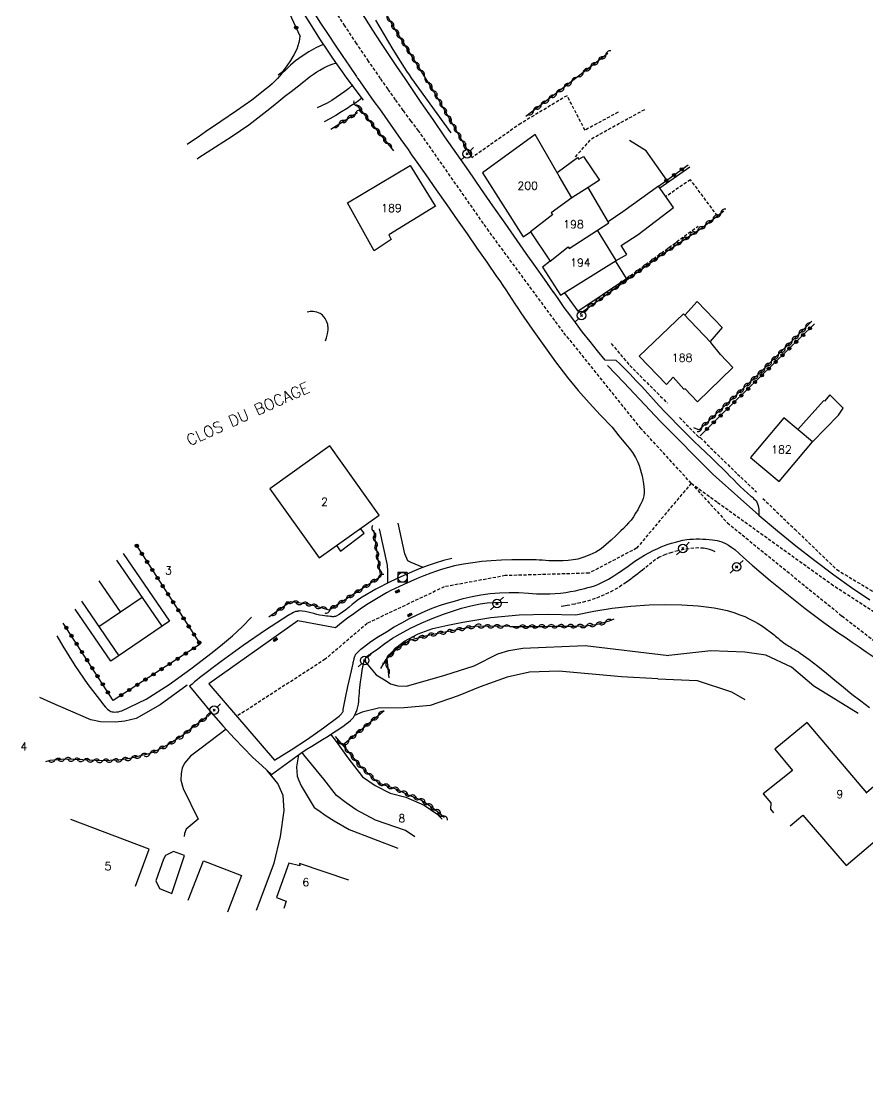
# Model space of a CAD drawing. Header units: millimetres. Extents: x 157999 to 159002, y 156999 to 158001.
# Drawn here: x 158364 to 158496.2, y 157013.1 to 157179.9 of the extents above; entities that cross this region are included whole.
import ezdxf
from ezdxf.enums import TextEntityAlignment as Align

# ---------------------------------------------------------------- set-up
doc = ezdxf.new("R2010")
doc.units = ezdxf.units.MM
doc.linetypes.add('DASHED', pattern=[0.75, 0.5, -0.25])
doc.layers.get('0').update_dxf_attribs({"linetype": 'CONTINUOUS'})
for name, color, linetype in [('W0001', 6, 'DASHED'), ('W0006', 2, 'CONTINUOUS'), ('W0008', 7, 'CONTINUOUS'), ('W0014', 7, 'CONTINUOUS'), ('W0017', 7, 'CONTINUOUS'), ('W0101', 7, 'CONTINUOUS'), ('W0104', 1, 'CONTINUOUS'), ('W0112', 1, 'DASHED'), ('W0211', 2, 'CONTINUOUS'), ('W0310', 3, 'CONTINUOUS'), ('W0322', 7, 'CONTINUOUS'), ('W0323', 7, 'CONTINUOUS'), ('W0333', 7, 'CONTINUOUS'), ('W0401', 7, 'CONTINUOUS'), ('W0420', 7, 'CONTINUOUS'), ('W0473', 7, 'CONTINUOUS'), ('W0989', 7, 'CONTINUOUS'), ('W0991', 7, 'CONTINUOUS'), ('W1102', 7, 'CONTINUOUS')]:
    doc.layers.add(name, color=color, linetype=linetype)
doc.styles.get("Standard").update_dxf_attribs({"font": 'romans.shx', "width": 0.85})

# ---------------------------------------------------------------- blocks, each defined once
blk = doc.blocks.new('T473')
for p, q in [((-0.166667, 0.166667), (0.166667, -0.166667)), ((-0.166667, -0.166667), (0.166667, 0.166667)), ((0.500001, 0.500001), (1.000002, 1.000002)), ((-1.000002, -1.000002), (-0.500001, -0.500001))]:
    blk.add_line(p, q)
blk.add_ellipse((0, 0), major_axis=(0.471405, 0.471405), ratio=1, start_param=5.4977871438, end_param=11.780972451)
blk = doc.blocks.new('T420')
for p, q in [((0.75, 0.75), (-0.75, 0.75)), ((-0.75, 0.75), (-0.75, -0.75)), ((0.75, 0.75), (0.75, -0.75)), ((0.75, -0.75), (-0.75, -0.75))]:
    blk.add_line(p, q)
blk.add_ellipse((0, 0), major_axis=(-0.53, 0.53), ratio=1, start_param=3.926991, end_param=10.210176)
blk = doc.blocks.new('T401')
for p, q in [((-0.3, 0.3), (0, 0.3)), ((-0.3, -0.25), (-0.3, 0.3)), ((-0.3, 0.15), (0, 0.15)), ((-0.3, 0), (0, 0)), ((0, 0.3), (0, -0.25)), ((-0.3, -0.15), (0, -0.15)), ((-0.3, -0.25), (-0.3, -0.3)), ((-0.3, -0.3), (0, -0.3)), ((0, -0.3), (0, -0.25))]:
    blk.add_line(p, q)
blk = doc.blocks.new('t310o')
at = {"color": 0, "linetype": 'Continuous'}
for centre, start, end in [((-0.5, 0.38), 216.8699, 323.1304), ((0.5, -0.37), 36.8699, 143.1303)]:
    blk.add_arc(centre, 0.625, start, end, dxfattribs=at)
blk = doc.blocks.new('t323o')
at = {"color": 0, "linetype": 'Continuous'}
for radius in [0.25, 0.15]:
    blk.add_circle((0, 0), radius, dxfattribs=at)
blk = doc.blocks.new('t322o')
at = {"color": 0, "linetype": 'Continuous'}
for radius in [0.25, 0.15]:
    blk.add_circle((0, 0), radius, dxfattribs=at)

msp = doc.modelspace()

# ---------------------------------------------------------------- linework, layer by layer
at = {"layer": 'W0001'}
for points in [[(158420.08, 157171), (158418.2, 157173.73), (158416.34, 157176.47), (158414.51, 157179.24), (158412.71, 157182.02)], [(158468.61, 157107.78), (158460.82, 157116.29), (158448.62, 157131.42), (158437, 157147.15), (158426.03, 157162.83), (158424.82, 157164.37), (158423.62, 157166.02), (158422.43, 157167.67), (158421.25, 157169.33), (158420.08, 157171)], [(158468.61, 157107.78), (158460.08, 157097.64), (158452.65, 157093.74), (158439.57, 157093.35), (158430.03, 157091.6), (158417.98, 157085.89), (158411.45, 157080.3), (158397.63, 157071.38)], [(158468.61, 157107.78), (158472.74, 157104.8), (158490.49, 157092.05), (158506.23, 157081.8), (158518.71, 157074.39), (158529.65, 157068.86), (158541.88, 157064.59), (158557.79, 157059.27), (158569.34, 157054.14), (158580.39, 157047.24), (158590.17, 157039.78), (158602.99, 157028.15), (158615.71, 157013.07)], [(158468.61, 157107.78), (158474.26, 157101.6), (158492.15, 157087.06), (158507.7, 157075.1), (158519.8, 157067.85), (158533.44, 157061.58), (158545.37, 157058.19), (158559.93, 157052.98), (158572.1, 157046.59), (158588.59, 157034.97), (158615.71, 157013.07)]]:
    msp.add_lwpolyline(points, dxfattribs=at)
at = {"layer": 'W0006'}
msp.add_lwpolyline([(158479.19, 157102.8), (158472.05, 157109.17), (158463.79, 157117.41), (158458.1, 157123.54), (158455.56, 157126.17)], dxfattribs=at)
at = {"layer": 'W0008'}
for points in [[(158425.51, 157158.29), (158427.14, 157155.95), (158428.78, 157153.61), (158430.41, 157151.27), (158432.05, 157148.93), (158433.59, 157146.73), (158435.14, 157144.52), (158436.69, 157142.31), (158438.22, 157140.09), (158438.7, 157139.39), (158439.17, 157138.68), (158439.64, 157137.97), (158440.11, 157137.26), (158440.58, 157136.54), (158441.05, 157135.83), (158441.53, 157135.13), (158442.01, 157134.42), (158443.79, 157131.85), (158445.57, 157129.29), (158447.4, 157126.75), (158449.31, 157124.28), (158450.97, 157122.28), (158452.69, 157120.32), (158454.45, 157118.42), (158456.27, 157116.56)], [(158456.91, 157126.96), (158455.17, 157126.99)], [(158479.21, 157102.68), (158479.23, 157102.95), (158479.24, 157103.21), (158479.23, 157103.48), (158479.21, 157103.74), (158479.17, 157104), (158479.11, 157104.26), (158479.03, 157104.51), (158478.94, 157104.76), (158478.9, 157104.84), (158478.85, 157104.91), (158478.79, 157104.97), (158478.74, 157105.03), (158478.71, 157105.06), (158478.68, 157105.1), (158478.64, 157105.13), (158478.6, 157105.16), (158478.59, 157105.17), (158478.57, 157105.18), (158478.55, 157105.19), (158478.54, 157105.19), (158478.52, 157105.2), (158478.5, 157105.21), (158478.49, 157105.22), (158478.47, 157105.23), (158478.45, 157105.26), (158478.42, 157105.29), (158478.41, 157105.32), (158478.39, 157105.36), (158478.38, 157105.39), (158478.36, 157105.43), (158478.34, 157105.46), (158478.32, 157105.49), (158478.28, 157105.53), (158478.24, 157105.56), (158478.2, 157105.58), (158478.15, 157105.61), (158478.11, 157105.63), (158478.07, 157105.66), (158478.02, 157105.68), (158477.98, 157105.71), (158477.4, 157106.21), (158476.83, 157106.73), (158476.28, 157107.26), (158475.74, 157107.81), (158475.2, 157108.36), (158474.67, 157108.91), (158474.14, 157109.46), (158473.59, 157110), (158472.69, 157110.87), (158471.79, 157111.73), (158470.88, 157112.59), (158469.97, 157113.46), (158469.07, 157114.32), (158468.17, 157115.19), (158467.28, 157116.07), (158466.4, 157116.96), (158465.46, 157117.93), (158464.54, 157118.91), (158463.62, 157119.89), (158462.72, 157120.88), (158461.81, 157121.88), (158460.9, 157122.87), (158459.98, 157123.85), (158459.06, 157124.82), (158458.53, 157125.36), (158457.99, 157125.9), (158457.46, 157126.44), (158456.91, 157126.96)], [(158456.27, 157116.56), (158456.76, 157115.87), (158457.29, 157115.21), (158457.84, 157114.56), (158458.39, 157113.91), (158458.93, 157113.25), (158459.44, 157112.56), (158459.89, 157111.83), (158460.28, 157111.05), (158460.49, 157110.54), (158460.66, 157110.01), (158460.81, 157109.47), (158460.94, 157108.93), (158461.01, 157108.62), (158461.08, 157108.31), (158461.13, 157108), (158461.17, 157107.69), (158461.21, 157107.22), (158461.26, 157106.76), (158461.26, 157106.28), (158461.21, 157105.81), (158461.1, 157105.38), (158460.94, 157104.97), (158460.75, 157104.58), (158460.55, 157104.19), (158460.25, 157103.63), (158459.93, 157103.09), (158459.58, 157102.56), (158459.21, 157102.04), (158458.84, 157101.59), (158458.45, 157101.16), (158458.05, 157100.74), (158457.64, 157100.33), (158456.89, 157099.6), (158456.13, 157098.89), (158455.35, 157098.19), (158454.55, 157097.52)], [(158454.55, 157097.52), (158453.69, 157097.02), (158452.79, 157096.59), (158451.86, 157096.24), (158450.91, 157095.95), (158450.16, 157095.8), (158449.39, 157095.72), (158448.63, 157095.67), (158447.87, 157095.65), (158447.37, 157095.64), (158446.87, 157095.66), (158446.37, 157095.68), (158445.87, 157095.71), (158445.37, 157095.75), (158444.87, 157095.78), (158444.37, 157095.81), (158443.87, 157095.82), (158442.24, 157095.83), (158440.61, 157095.83), (158438.97, 157095.79), (158437.34, 157095.69), (158435.91, 157095.55), (158434.48, 157095.37), (158433.06, 157095.14), (158431.64, 157094.87)]]:
    msp.add_lwpolyline(points, dxfattribs=at)
at = {"layer": 'W0014'}
for points in [[(158414.89, 157171), (158414.13, 157172.06), (158413.38, 157173.13), (158412.63, 157174.2), (158411.9, 157175.28), (158410.62, 157177.2), (158409.38, 157179.14), (158408.17, 157181.1), (158406.97, 157183.07), (158405.51, 157185.5), (158404.07, 157187.94), (158402.66, 157190.4), (158401.28, 157192.88), (158399.93, 157195.4), (158398.61, 157197.94), (158397.32, 157200.49), (158396.04, 157203.05), (158395.02, 157205.12), (158394.01, 157207.19), (158393.02, 157209.28), (158392.85, 157209.65)], [(158423.92, 157171), (158422.64, 157172.88), (158421.38, 157174.76), (158420.12, 157176.65), (158418.88, 157178.55), (158417.62, 157180.52), (158416.37, 157182.5), (158415.14, 157184.49), (158413.93, 157186.49)], [(158409.54, 157181.46), (158410.72, 157179.66), (158411.91, 157177.86), (158413, 157176.22), (158414.1, 157174.58), (158415.21, 157172.94), (158416.33, 157171.31), (158416.38, 157171.23), (158416.43, 157171.16), (158416.49, 157171.08), (158416.54, 157171)], [(158424.98, 157171), (158424.6, 157171.57), (158424.21, 157172.13), (158423.83, 157172.7), (158423.45, 157173.27), (158422.04, 157175.52), (158420.68, 157177.81), (158419.36, 157180.11)], [(158417.43, 157167.64), (158414.89, 157171)], [(158416.54, 157171), (158417.37, 157169.81), (158418.21, 157168.62), (158419.05, 157167.43), (158419.89, 157166.24), (158420.73, 157165.06), (158421.57, 157163.88), (158422.41, 157162.69), (158423.25, 157161.5), (158423.82, 157160.7), (158424.38, 157159.9), (158424.94, 157159.09), (158425.51, 157158.29)], [(158447.12, 157137.62), (158445.69, 157139.64), (158444.27, 157141.66), (158442.85, 157143.68), (158441.43, 157145.7), (158439.53, 157148.41), (158437.64, 157151.13), (158435.75, 157153.84), (158433.86, 157156.56), (158432, 157159.24), (158430.14, 157161.91), (158428.29, 157164.59), (158426.45, 157167.27), (158425.82, 157168.2), (158425.18, 157169.14), (158424.55, 157170.07), (158423.92, 157171)], [(158431.13, 157162.53), (158424.98, 157171)], [(158455.17, 157126.99), (158453.98, 157128.44), (158452.81, 157129.91), (158451.65, 157131.39), (158450.52, 157132.89), (158449.64, 157134.07), (158448.77, 157135.26), (158447.92, 157136.46), (158447.08, 157137.66)], [(158496.5, 157089.51), (158493.68, 157091.46), (158490.9, 157093.45), (158487.92, 157095.68), (158484.97, 157097.96), (158482.07, 157100.3), (158479.21, 157102.68)], [(158443.19, 157090.6), (158443.81, 157090.55), (158444.44, 157090.52), (158445.06, 157090.5), (158445.68, 157090.5), (158446.52, 157090.52), (158447.36, 157090.57), (158448.2, 157090.64), (158449.03, 157090.74), (158449.77, 157090.86), (158450.51, 157091), (158451.24, 157091.17), (158451.97, 157091.35), (158452.48, 157091.48), (158453, 157091.61), (158453.51, 157091.76), (158454, 157091.95), (158454.87, 157092.36), (158455.7, 157092.82), (158456.51, 157093.32), (158457.31, 157093.83), (158457.73, 157094.11), (158458.15, 157094.4), (158458.56, 157094.69), (158458.97, 157095), (158459.38, 157095.3), (158459.79, 157095.59), (158460.21, 157095.88), (158460.64, 157096.15), (158461.31, 157096.55), (158461.99, 157096.92), (158462.68, 157097.28), (158463.39, 157097.61), (158463.92, 157097.84), (158464.46, 157098.05), (158465, 157098.25), (158465.55, 157098.43), (158466.14, 157098.6), (158466.72, 157098.76), (158467.32, 157098.89), (158467.92, 157098.99), (158468.41, 157099.04), (158468.9, 157099.07), (158469.4, 157099.08), (158469.89, 157099.08), (158470.41, 157099.07), (158470.92, 157099.05), (158471.43, 157099.01), (158471.94, 157098.95), (158472.32, 157098.89), (158472.69, 157098.82), (158473.05, 157098.74), (158473.41, 157098.61), (158473.95, 157098.37), (158474.46, 157098.09), (158474.95, 157097.77), (158475.41, 157097.41)], [(158475.41, 157097.41), (158476.77, 157096.18), (158478.15, 157094.97), (158479.54, 157093.77), (158480.94, 157092.59), (158482.75, 157091.11), (158484.57, 157089.66), (158486.41, 157088.22), (158488.27, 157086.82), (158489.35, 157086.03), (158490.44, 157085.25), (158491.54, 157084.48), (158492.64, 157083.73), (158493.75, 157082.97), (158494.85, 157082.22), (158495.95, 157081.46), (158497.05, 157080.7)], [(158431.21, 157096.04), (158429.91, 157095.71), (158428.63, 157095.32), (158427.36, 157094.89), (158426.11, 157094.41), (158423.82, 157093.43), (158421.56, 157092.37), (158419.35, 157091.23), (158417.19, 157089.99), (158416.65, 157089.63), (158416.15, 157089.25), (158415.65, 157088.84), (158415.17, 157088.43), (158414.67, 157088.02), (158414.16, 157087.63), (158413.61, 157087.28), (158413.03, 157086.99), (158413, 157086.98), (158412.96, 157086.97), (158412.92, 157086.96), (158412.89, 157086.96), (158412.81, 157086.95), (158412.74, 157086.94), (158412.67, 157086.93), (158412.6, 157086.93), (158412.51, 157086.94), (158412.41, 157086.95), (158412.32, 157086.96), (158412.22, 157086.97), (158411.92, 157087), (158411.61, 157087.03), (158411.3, 157087.06), (158410.99, 157087.1), (158410.54, 157087.19), (158410.1, 157087.3), (158409.66, 157087.42), (158409.21, 157087.54), (158408.77, 157087.66), (158408.31, 157087.75), (158407.85, 157087.81), (158407.38, 157087.83), (158407.35, 157087.83), (158407.32, 157087.82), (158407.28, 157087.81), (158407.25, 157087.8), (158407.22, 157087.79), (158407.19, 157087.78), (158407.16, 157087.78), (158407.12, 157087.77), (158407.08, 157087.76), (158407.04, 157087.76), (158407, 157087.76), (158406.96, 157087.76), (158406.92, 157087.75), (158406.88, 157087.75), (158406.84, 157087.74), (158406.8, 157087.73), (158406.49, 157087.62), (158406.2, 157087.46), (158405.93, 157087.29), (158405.66, 157087.12), (158402.09, 157084.84), (158398.61, 157082.44), (158395.19, 157079.95), (158391.82, 157077.4), (158391.41, 157077.08), (158391.02, 157076.75), (158390.63, 157076.42), (158390.24, 157076.08)], [(158431.64, 157094.87), (158430.7, 157094.63), (158429.76, 157094.36), (158428.83, 157094.06), (158427.91, 157093.74), (158426.85, 157093.34), (158425.8, 157092.9), (158424.77, 157092.44), (158423.73, 157091.97), (158423.05, 157091.66), (158422.36, 157091.34), (158421.68, 157091.01), (158421.01, 157090.65), (158419.96, 157090.05), (158418.92, 157089.42), (158417.9, 157088.77), (158416.89, 157088.09), (158415.91, 157087.41), (158414.94, 157086.7), (158413.99, 157085.97), (158413.05, 157085.22)], [(158403.51, 157064.55), (158406.12, 157066.14), (158408.67, 157067.81), (158411.16, 157069.57), (158413.59, 157071.41), (158413.66, 157071.47), (158413.74, 157071.53), (158413.8, 157071.59), (158413.87, 157071.66), (158413.96, 157071.76), (158414.05, 157071.85), (158414.14, 157071.96), (158414.2, 157072.08), (158414.22, 157072.12), (158414.23, 157072.17), (158414.23, 157072.21), (158414.23, 157072.26), (158414.23, 157072.3), (158414.24, 157072.35), (158414.24, 157072.39), (158414.24, 157072.44), (158414.58, 157074.24), (158414.97, 157076.03), (158415.38, 157077.82), (158415.78, 157079.61), (158415.82, 157079.79), (158415.86, 157079.96), (158415.9, 157080.14), (158415.94, 157080.32), (158415.96, 157080.4), (158415.98, 157080.49), (158416, 157080.57), (158416.03, 157080.66), (158416.06, 157080.74), (158416.09, 157080.82), (158416.12, 157080.9), (158416.16, 157080.97), (158416.19, 157081.03), (158416.23, 157081.08), (158416.27, 157081.13), (158416.32, 157081.18), (158416.39, 157081.26), (158416.46, 157081.33), (158416.53, 157081.41), (158416.61, 157081.48), (158416.8, 157081.66), (158417, 157081.85), (158417.21, 157082.02), (158417.42, 157082.19), (158418.58, 157083.04), (158419.78, 157083.84), (158421, 157084.6), (158422.23, 157085.33), (158423.4, 157086), (158424.59, 157086.64), (158425.8, 157087.24), (158427.03, 157087.8), (158428.15, 157088.26), (158429.29, 157088.67), (158430.45, 157089.05), (158431.61, 157089.39), (158432.99, 157089.76), (158434.37, 157090.09), (158435.77, 157090.37), (158437.18, 157090.57), (158438.68, 157090.69), (158440.19, 157090.74), (158441.69, 157090.71), (158443.19, 157090.6)], [(158403.05, 157062.27), (158404.18, 157063.13), (158405.32, 157063.98), (158406.47, 157064.81), (158407.64, 157065.62), (158408.47, 157066.18), (158409.32, 157066.72), (158410.17, 157067.25), (158411.02, 157067.77), (158411.88, 157068.29), (158412.72, 157068.83), (158413.56, 157069.38), (158414.38, 157069.95), (158414.73, 157070.2), (158415.08, 157070.45), (158415.41, 157070.72), (158415.72, 157071.03), (158415.85, 157071.21), (158415.96, 157071.41), (158416.06, 157071.62), (158416.15, 157071.82), (158416.24, 157071.97), (158416.32, 157072.13), (158416.39, 157072.29), (158416.45, 157072.45), (158416.55, 157072.87), (158416.63, 157073.29), (158416.68, 157073.72), (158416.71, 157074.14), (158416.74, 157074.57), (158416.77, 157074.99), (158416.81, 157075.41), (158416.86, 157075.83), (158416.97, 157076.76), (158417.08, 157077.68), (158417.22, 157078.61), (158417.42, 157079.52), (158417.49, 157079.79), (158417.57, 157080.06), (158417.67, 157080.32), (158417.81, 157080.56), (158417.86, 157080.63), (158417.92, 157080.69), (158417.99, 157080.74), (158418.05, 157080.8), (158418.16, 157080.88), (158418.27, 157080.96), (158418.38, 157081.04), (158418.5, 157081.12), (158419.63, 157081.94), (158420.77, 157082.76), (158421.93, 157083.56), (158423.13, 157084.28), (158424.77, 157085.15), (158426.45, 157085.94), (158428.16, 157086.66), (158429.9, 157087.32), (158431.31, 157087.81), (158432.74, 157088.26), (158434.19, 157088.64), (158435.66, 157088.93), (158436.73, 157089.08), (158437.81, 157089.16), (158438.88, 157089.19), (158439.96, 157089.15)], [(158407.17, 157086.27), (158393.26, 157076.44)], [(158413.05, 157085.22), (158407.17, 157086.27)], [(158393.26, 157076.44), (158403.51, 157064.55)], [(158390.24, 157076.08), (158391.93, 157073.98), (158393.67, 157071.92), (158395.45, 157069.89), (158397.27, 157067.91), (158398.67, 157066.45), (158400.1, 157065.02), (158401.56, 157063.63), (158403.05, 157062.27)]]:
    msp.add_lwpolyline(points, dxfattribs=at)
at = {"layer": 'W0017'}
for points in [[(158411.1, 157176.32), (158409.97, 157175.77), (158408.87, 157175.16), (158407.81, 157174.48), (158406.78, 157173.75), (158406.02, 157173.11), (158405.31, 157172.43), (158404.63, 157171.72), (158403.96, 157171)], [(158408.69, 157171), (158409.15, 157171.36), (158409.62, 157171.7), (158410.11, 157172.03), (158410.6, 157172.33), (158411.22, 157172.67), (158411.87, 157172.98), (158412.52, 157173.24), (158413.2, 157173.47)], [(158403.96, 157171), (158403.56, 157170.59), (158403.14, 157170.19), (158402.72, 157169.81), (158402.28, 157169.43), (158399.98, 157167.63), (158397.58, 157165.93), (158395.15, 157164.29), (158392.74, 157162.65), (158391.57, 157161.85), (158390.4, 157161.06), (158389.85, 157160.69)], [(158391.41, 157158.47), (158391.69, 157158.66), (158393, 157159.5), (158394.31, 157160.33), (158395.62, 157161.17), (158396.92, 157162.02), (158398.21, 157162.88), (158399.48, 157163.78), (158400.45, 157164.49), (158401.4, 157165.22), (158402.34, 157165.97), (158403.28, 157166.72), (158404.21, 157167.48), (158405.15, 157168.24), (158406.09, 157168.98), (158407.04, 157169.72), (158407.45, 157170.04), (158407.87, 157170.36), (158408.28, 157170.68), (158408.69, 157171)], [(158415.73, 157169.99), (158415.12, 157169.46), (158414.49, 157168.96), (158413.84, 157168.48), (158413.17, 157168.03), (158412.45, 157167.58), (158411.72, 157167.17), (158410.96, 157166.78), (158410.2, 157166.42)], [(158417.18, 157167.91), (158416.61, 157167.5), (158416.04, 157167.1), (158415.46, 157166.71), (158414.87, 157166.33), (158413.98, 157165.78), (158413.08, 157165.24), (158412.17, 157164.72), (158411.25, 157164.22)], [(158426.74, 157094.61), (158424.85, 157095.38), (158424.35, 157095.69), (158423.88, 157096.74), (158422.83, 157101.57)], [(158419.87, 157100.66), (158421.11, 157094.98), (158421.14, 157093.99), (158421.17, 157092.21)], [(158417.55, 157080.04), (158419.4, 157077.85), (158420.96, 157076.94), (158421.64, 157076.47), (158422.78, 157076.16), (158424.15, 157076.11), (158430.12, 157077.79), (158434.69, 157079.26), (158438.42, 157081.13), (158440.12, 157081.66), (158442.29, 157082.01), (158452.05, 157082.43), (158465.13, 157080.88)], [(158494.7, 157071.83), (158487.75, 157076.11), (158484.27, 157079.05), (158480.25, 157080.91), (158476.98, 157081.38), (158471.69, 157081.6), (158465.13, 157080.88)], [(158463.4, 157077.22), (158457.74, 157077.52), (158447.93, 157078.42), (158443.37, 157078.29), (158439.87, 157077.48), (158435.63, 157075.97), (158432.23, 157074.59), (158427.83, 157073.05), (158423.77, 157072.68), (158419.74, 157072.64), (158417.19, 157072.01), (158415.99, 157071.48)], [(158389.86, 157076.23), (158385.65, 157073.18), (158381.9, 157071.04), (158380.15, 157070.6), (158378.68, 157070.47), (158376.33, 157070.5), (158374.8, 157070.85), (158368.59, 157073.56), (158366.83, 157074.31)], [(158463.4, 157077.22), (158469.56, 157076.95), (158474.9, 157075.2), (158477, 157073.98)], [(158395.95, 157069.36), (158392.08, 157066.4), (158390.39, 157065.16), (158389.43, 157064.04), (158389.1, 157063.26), (158388.94, 157062.43), (158388.88, 157061.42), (158389.23, 157060.08), (158391.61, 157055.29), (158389.72, 157053.73), (158389.43, 157053.08), (158389.41, 157052.61)], [(158412.25, 157068.6), (158413.16, 157067.46), (158414.95, 157064.87), (158417.25, 157061.95), (158419.24, 157060.55), (158421.6, 157059.36), (158424.04, 157058.73), (158426.91, 157057.52), (158428.85, 157056.15), (158429.68, 157055.32)], [(158407.26, 157065.34), (158406.93, 157063.47), (158407.06, 157062.05), (158407.3, 157061.34), (158407.68, 157060.51), (158409.71, 157057.14), (158410.44, 157056.66), (158411.45, 157055.95), (158412.84, 157055.04), (158415.16, 157053.69), (158422.77, 157050.8)], [(158425.43, 157052.54), (158423.96, 157053.55), (158419.29, 157055.16), (158416.27, 157056.76), (158414.71, 157057.89), (158413.2, 157058.99), (158411.23, 157061.57), (158408.1, 157065.34), (158407.81, 157065.74)], [(158400.71, 157041.08), (158403.47, 157048.46), (158404.45, 157052.59), (158405, 157056.68), (158404.86, 157059.03), (158404.05, 157060.91), (158402.38, 157062.91)]]:
    msp.add_lwpolyline(points, dxfattribs=at)
at = {"layer": 'W0101'}
for points in [[(158449.98, 157152.34), (158447.98, 157155.77), (158444.25, 157162.25), (158436, 157156.27), (158442.34, 157146.26), (158443.49, 157147.03)], [(158428.64, 157151.04), (158421.39, 157146.61), (158421.75, 157145.87), (158419.09, 157144.11), (158414.94, 157151.56), (158424.73, 157157.43)], [(158424.73, 157157.43), (158428.69, 157151.02)], [(158453.97, 157147.31), (158455.75, 157148.46), (158452.49, 157153.99), (158449.98, 157152.34)], [(158443.49, 157147.03), (158446.56, 157142.47)], [(158446.56, 157142.47), (158445.36, 157141.52), (158448.2, 157137.16), (158448.2, 157137.17), (158456.9, 157142.59), (158453.97, 157147.31)], [(158492.81, 157048.07), (158498.03, 157052.48), (158498.98, 157051.29), (158505.49, 157057), (158500.58, 157063.36), (158495.99, 157059.42), (158496.07, 157059.44), (158486.75, 157070.39), (158481.67, 157066.25), (158484.42, 157062.94), (158479.87, 157059.28), (158481.06, 157057.86), (158481, 157056.89), (158481.46, 157056.29)], [(158381.81, 157044.83), (158383.95, 157050.63), (158371.69, 157055.27)], [(158484.06, 157054.26), (158486.05, 157055.94), (158492.81, 157048.07)], [(158415.11, 157045.79), (158407.43, 157048.41), (158407.49, 157048.04), (158405.74, 157048.46), (158403.83, 157043.07), (158405.33, 157042.51), (158404.95, 157041.36)]]:
    msp.add_lwpolyline(points, dxfattribs=at)
for points in [[(158460.46, 157127.65), (158464.77, 157123.22), (158465.79, 157124.34), (158467.48, 157122.47), (158467.7, 157122.58), (158467.66, 157122.55), (158469.57, 157120.5), (158475.12, 157125.85), (158473.2, 157127.91), (158471.7, 157129.78), (158467.4, 157134.27)], [(158477.9, 157111.82), (158482.37, 157108.08), (158487.54, 157114.26), (158483.06, 157118)], [(158410.48, 157096.11), (158419.86, 157102.81), (158412.14, 157113.62), (158402.76, 157106.92)]]:
    msp.add_lwpolyline(points, close=True, dxfattribs=at)
at = {"layer": 'W0104'}
for points in [[(158447.66, 157156.33), (158450.86, 157158.67), (158451.07, 157158.4), (158451.79, 157158.83), (158454.28, 157155.13), (158452.49, 157153.99)], [(158456.9, 157142.59), (158458.54, 157143.52), (158457.68, 157144.91), (158460.35, 157146.63), (158465.83, 157150.86), (158463.51, 157154.18), (158457.94, 157150.19), (158455.66, 157148.61)], [(158446.56, 157142.47), (158445.36, 157141.52)], [(158448.83, 157137.55), (158450.92, 157134.68), (158458.51, 157139.76), (158456.76, 157142.5)], [(158467.63, 157134.03), (158469.55, 157136.16), (158473.46, 157132.12), (158471.55, 157129.93)], [(158487.54, 157114.26), (158491.64, 157118.43), (158492.35, 157119.49), (158490.25, 157121.57), (158489.46, 157120.6), (158489.28, 157120.64), (158485.25, 157116.17), (158485.25, 157116.17)], [(158413.18, 157098.04), (158413.18, 157098.04), (158413.8, 157097.18), (158417.53, 157099.99), (158416.97, 157100.74), (158416.96, 157100.73)], [(158390.04, 157042.64), (158392.4, 157048.8), (158398.37, 157046.51), (158396.17, 157040.77)]]:
    msp.add_lwpolyline(points, dxfattribs=at)
msp.add_lwpolyline([(158387.49, 157043.72), (158389.47, 157049.66), (158387.72, 157050.25), (158386.46, 157049.63), (158386.15, 157049.06), (158384.96, 157045.7), (158385.55, 157044.46)], close=True, dxfattribs=at)
at = {"layer": 'W0112'}
for points in [[(158457.19, 157165.75), (158452.03, 157162.93), (158449.21, 157168.32), (158441.99, 157163.99), (158434.33, 157158.62)], [(158450.53, 157158.77), (158453.03, 157161.59), (158461.49, 157166.26)], [(158472.71, 157149.56), (158468.5, 157155.2), (158464.64, 157152.55)], [(158458.47, 157139.73), (158469.68, 157147.94)], [(158456.12, 157129.59), (158459.01, 157126.18), (158464.92, 157120.27)], [(158466.78, 157118.05), (158469.76, 157115.02), (158470.03, 157114.91), (158475.82, 157109.22), (158478.81, 157106.44)], [(158479.79, 157105.41), (158484.79, 157100.6), (158491.35, 157094.29), (158505.36, 157085.86)], [(158472.38, 157097.05), (158471.95, 157097.26), (158471.49, 157097.43), (158471.03, 157097.56), (158470.55, 157097.64), (158469.79, 157097.68), (158469.03, 157097.65), (158468.27, 157097.55), (158467.53, 157097.42), (158466.54, 157097.22), (158465.56, 157096.98), (158464.6, 157096.66), (158463.68, 157096.25), (158463.05, 157095.87), (158462.47, 157095.42), (158461.91, 157094.95), (158461.35, 157094.5), (158460.98, 157094.22), (158460.62, 157093.94), (158460.26, 157093.65), (158459.9, 157093.37), (158459.54, 157093.09), (158459.18, 157092.81), (158458.81, 157092.54), (158458.43, 157092.28), (158457.76, 157091.84), (158457.09, 157091.42), (158456.4, 157091.02), (158455.69, 157090.65), (158455.01, 157090.33), (158454.31, 157090.03), (158453.61, 157089.77), (158452.89, 157089.53), (158452.08, 157089.29), (158451.25, 157089.09), (158450.41, 157088.92), (158449.58, 157088.75), (158449.26, 157088.69), (158448.95, 157088.63), (158448.64, 157088.58), (158448.32, 157088.54)]]:
    msp.add_lwpolyline(points, dxfattribs=at)
at = {"layer": 'W0211'}
for points in [[(158407.49, 157177.65), (158407.42, 157177.13), (158407.32, 157176.61), (158407.17, 157176.1), (158406.98, 157175.6), (158406.55, 157174.68), (158406.03, 157173.81), (158405.46, 157172.97), (158404.84, 157172.18), (158404.67, 157171.99), (158404.5, 157171.82), (158404.31, 157171.66), (158404.11, 157171.52)], [(158464.8, 157155.11), (158461.58, 157159.68), (158458.98, 157161.34)], [(158468.41, 157157.17), (158463.7, 157153.9)], [(158450.57, 157087.21), (158453.41, 157087.8), (158456.28, 157088.26), (158459.17, 157088.58), (158462.06, 157088.78), (158464.6, 157088.85), (158467.14, 157088.81), (158469.68, 157088.65), (158472.2, 157088.33), (158473.23, 157088.14), (158474.25, 157087.89), (158475.25, 157087.59), (158476.23, 157087.24), (158476.97, 157086.95), (158477.69, 157086.62), (158478.4, 157086.26), (158479.09, 157085.87), (158479.73, 157085.46), (158480.35, 157085.01), (158480.95, 157084.55), (158481.55, 157084.08), (158481.77, 157083.92), (158481.99, 157083.74), (158482.2, 157083.57), (158482.41, 157083.39), (158482.63, 157083.22), (158482.84, 157083.05), (158483.06, 157082.88), (158483.28, 157082.72), (158483.57, 157082.52), (158483.86, 157082.34), (158484.16, 157082.16), (158484.46, 157081.98), (158484.76, 157081.81), (158485.05, 157081.63), (158485.35, 157081.45), (158485.63, 157081.25), (158487.03, 157080.24), (158488.39, 157079.19), (158489.73, 157078.11), (158491.06, 157077.02), (158492.39, 157075.93), (158493.73, 157074.85), (158495.09, 157073.8), (158496.48, 157072.78)], [(158369.51, 157083.96), (158370.43, 157082.33), (158372.34, 157079.31), (158374.37, 157076.37), (158376.54, 157073.53), (158376.81, 157073.18), (158377.09, 157072.83), (158377.41, 157072.5), (158377.78, 157072.23), (158377.96, 157072.14), (158378.16, 157072.09), (158378.36, 157072.06), (158378.56, 157072.05), (158378.84, 157072.06), (158379.13, 157072.1), (158379.4, 157072.16), (158379.67, 157072.25), (158383.48, 157074.08), (158387.05, 157076.33), (158390.43, 157078.81), (158393.75, 157081.34), (158395.37, 157082.63), (158396.94, 157083.97), (158398.45, 157085.38), (158399.91, 157086.84)], [(158420.14, 157078.83), (158420.83, 157080.08), (158421.69, 157081.22), (158422.68, 157082.23), (158423.81, 157083.1), (158425.96, 157084.27), (158428.26, 157085.07), (158430.61, 157085.64), (158432.94, 157086.11), (158437.32, 157086.81), (158441.72, 157087.22), (158446.15, 157087.36), (158450.57, 157087.21)]]:
    msp.add_lwpolyline(points, dxfattribs=at)
at = {"layer": 'W0310'}
for points in [[(158427.16, 157171), (158422.14, 157179.01), (158416.61, 157188.72)], [(158455.57, 157174.91), (158450.55, 157171)], [(158434.35, 157158.66), (158428.37, 157169.07), (158427.16, 157171)], [(158450.55, 157171), (158448.53, 157169.42), (158442.78, 157165.05)], [(158422.13, 157159.69), (158416.34, 157166.96)], [(158412.33, 157163.11), (158416.49, 157165.67)], [(158451.25, 157134.32), (158464.01, 157143.51), (158470.2, 157147.64), (158473.7, 157150.31)], [(158468.99, 157116.47), (158469.83, 157116.14), (158479.3, 157124.98), (158487.47, 157133.09)], [(158418.99, 157100.46), (158420.09, 157093.19), (158412.03, 157087.97), (158409.01, 157088.85), (158406.03, 157089.26), (158402.62, 157086.88)], [(158440.27, 157085.42), (158442.06, 157085.4), (158443.85, 157085.4), (158445.64, 157085.42), (158447.43, 157085.45), (158448.98, 157085.46), (158450.54, 157085.46), (158452.1, 157085.52), (158453.65, 157085.71), (158454.4, 157085.86), (158455.14, 157086.06), (158455.86, 157086.31), (158456.57, 157086.6)], [(158440.23, 157085.4), (158435.02, 157085.47), (158427.71, 157084.07), (158424.69, 157083.25), (158422.58, 157081.87), (158421.06, 157080.35), (158421.35, 157077.39)], [(158392.99, 157071.32), (158391.12, 157069.92), (158390.11, 157069.16), (158389.24, 157068.43), (158386.87, 157066.92), (158385.75, 157066.35), (158385.11, 157066.04), (158383.88, 157065.51), (158382.14, 157065.09), (158380.92, 157064.8), (158379.15, 157064.51), (158376.49, 157064.41), (158373.55, 157064.56), (158370.81, 157064.66), (158368.41, 157064.47), (158367.75, 157064.27)], [(158420.64, 157072.26), (158414.21, 157066.86), (158413.04, 157068.22)], [(158414.21, 157066.86), (158416.9, 157063.58), (158419.7, 157061.01), (158422.46, 157060.03), (158424.42, 157059.14), (158426.36, 157058.34), (158427.51, 157057.62), (158428.67, 157056.77), (158429.89, 157055.72), (158430.04, 157055.55)]]:
    msp.add_lwpolyline(points, dxfattribs=at)
at = {"layer": 'W0322'}
msp.add_lwpolyline([(158397.5, 157197.27), (158400.46, 157191.69), (158404.08, 157185.02), (158407.54, 157177.59)], dxfattribs=at)
at = {"layer": 'W0323'}
for points in [[(158463.51, 157154.18), (158468.13, 157157.53)], [(158487.86, 157132.66), (158472.95, 157118.09), (158470, 157115.21)], [(158381.87, 157098.2), (158391.91, 157082.64), (158378.3, 157073.86)], [(158378.3, 157073.86), (158370.5, 157085.95)]]:
    msp.add_lwpolyline(points, dxfattribs=at)
at = {"layer": 'W0333'}
for points in [[(158411.46, 157130.04), (158411.62, 157130.49), (158411.79, 157131.12), (158411.89, 157131.76), (158411.89, 157131.89), (158411.89, 157132.03), (158411.88, 157132.17), (158411.87, 157132.31), (158411.85, 157132.44), (158411.82, 157132.58), (158411.79, 157132.71), (158411.75, 157132.84), (158411.66, 157133.08), (158411.55, 157133.31), (158411.42, 157133.52), (158411.28, 157133.73), (158411.14, 157133.89), (158410.99, 157134.05), (158410.82, 157134.19), (158410.63, 157134.3), (158410.37, 157134.42), (158410.1, 157134.51), (158409.82, 157134.56), (158409.53, 157134.6), (158409.31, 157134.61), (158409.08, 157134.6), (158408.86, 157134.57), (158408.64, 157134.52)], [(158379.89, 157096.8), (158387.1, 157086.25), (158377.93, 157079.98), (158372.35, 157088.13)], [(158385.94, 157085.46), (158378.86, 157095.79)], [(158379.44, 157087.69), (158376.12, 157092.56)], [(158376.07, 157085.39), (158382.83, 157090)], [(158373.38, 157089.34), (158379.18, 157080.83)]]:
    msp.add_lwpolyline(points, dxfattribs=at)
at = {"layer": 'W1102'}
for points in [[(158449.98, 157152.34), (158446.76, 157150.03), (158447.01, 157149.75), (158443.49, 157147.03)], [(158446.56, 157142.47), (158449.38, 157144.69), (158449.55, 157144.44), (158453.97, 157147.31)]]:
    msp.add_lwpolyline(points, dxfattribs=at)

# ---------------------------------------------------------------- block references
at = {"layer": 'W0310'}
for p, rotation in [((158421.62, 157179.92), 119.6278565456164), ((158422.38, 157178.62), 122.1162959358845), ((158423.17, 157177.35), 122.1162959358845), ((158423.97, 157176.08), 122.1162959358845), ((158424.77, 157174.81), 122.1162959358845), ((158455.28, 157174.69), 217.9019399376108), ((158425.57, 157173.54), 122.1162959358845), ((158426.36, 157172.27), 122.1162959358845), ((158452.92, 157172.84), 217.9019399376108), ((158454.1, 157173.76), 217.9019399376108), ((158427.57, 157170.34), 122.0249907868561), ((158449.93, 157170.51), 218.0517903823008), ((158451.73, 157171.92), 217.9019399376108), ((158428.37, 157169.07), 122.0249907868561), ((158448.75, 157169.59), 218.0517903823008), ((158429.12, 157167.77), 119.8928891649238), ((158446.36, 157167.77), 217.2419149849115), ((158447.56, 157168.68), 217.2419149849115), ((158416.52, 157166.73), 128.5447969698082), ((158417.45, 157165.56), 128.5447969698082), ((158429.87, 157166.47), 119.8928891649238), ((158443.97, 157165.96), 217.2419149849115), ((158445.17, 157166.86), 217.2419149849115), ((158413.61, 157163.9), 31.59496680695628), ((158414.88, 157164.68), 31.59496680695628), ((158416.16, 157165.47), 31.59496680695628), ((158418.39, 157164.39), 128.5447969698082), ((158430.61, 157165.17), 119.8928891649238), ((158431.36, 157163.87), 119.8928891649238), ((158419.32, 157163.21), 128.5447969698082), ((158420.26, 157162.04), 128.5447969698082), ((158432.11, 157162.57), 119.8928891649238), ((158421.19, 157160.87), 128.5447969698082), ((158432.86, 157161.27), 119.8928891649238), ((158433.6, 157159.96), 119.8928891649238), ((158472.05, 157149.06), 37.45359759612693), ((158473.24, 157149.97), 37.45359759612693), ((158469.65, 157147.27), 33.67349219525334), ((158470.86, 157148.14), 37.45359759612693), ((158467.15, 157145.6), 33.67349219525334), ((158468.4, 157146.44), 33.67349219525334), ((158464.65, 157143.94), 33.67349219525334), ((158465.9, 157144.77), 33.67349219525334), ((158462.2, 157142.21), 35.77071724492072), ((158463.42, 157143.09), 35.77071724492072), ((158460.99, 157141.33), 35.77071724492072), ((158458.55, 157139.58), 35.77071724492072), ((158459.77, 157140.46), 35.77071724492072), ((158456.12, 157137.83), 35.77071724492072), ((158457.33, 157138.7), 35.77071724492072), ((158453.68, 157136.07), 35.77071724492072), ((158454.9, 157136.95), 35.77071724492072), ((158452.47, 157135.2), 35.77071724492072), ((158486.5, 157132.12), 44.79225395871208), ((158485.43, 157131.07), 44.79225395871208), ((158483.31, 157128.95), 44.79225395871208), ((158484.37, 157130.01), 44.79225395871208), ((158482.24, 157127.89), 44.79225395871208), ((158480.11, 157125.78), 44.79225395871208), ((158481.18, 157126.84), 44.79225395871208), ((158477.94, 157123.71), 43.01458288359459), ((158479.04, 157124.73), 43.01458288359459), ((158476.85, 157122.69), 43.01458288359459), ((158474.65, 157120.64), 43.01458288359459), ((158475.75, 157121.66), 43.01458288359459), ((158473.56, 157119.62), 43.01458288359459), ((158471.36, 157117.57), 43.01458288359459), ((158472.46, 157118.59), 43.01458288359459), ((158470.27, 157116.55), 43.01458288359459), ((158419.03, 157100.19), 278.6376395407687), ((158419.26, 157098.71), 278.6376395407687), ((158419.48, 157097.23), 278.6376395407687), ((158419.71, 157095.75), 278.6376395407687), ((158419.93, 157094.26), 278.6376395407687), ((158418.48, 157092.15), 212.9346163090807), ((158419.74, 157092.97), 212.9346163090807), ((158415.97, 157090.52), 212.9346163090807), ((158417.23, 157091.33), 212.9346163090807), ((158406.37, 157089.21), 172.2422061382006), ((158413.45, 157088.89), 212.9346163090807), ((158414.71, 157089.7), 212.9346163090807), ((158403.85, 157087.74), 214.8751514825574), ((158405.08, 157088.59), 214.8751514825574), ((158407.86, 157089.01), 172.2422061382006), ((158409.33, 157088.76), 163.7497778894321), ((158410.77, 157088.34), 163.7497778894321), ((158412.19, 157088.07), 212.9346163090807), ((158455.21, 157086.09), 18.85081845888573), ((158428.91, 157084.3), 190.8496670720462), ((158430.39, 157084.58), 190.8496670720462), ((158431.86, 157084.87), 190.8496670720462), ((158433.33, 157085.15), 190.8496670720462), ((158434.81, 157085.43), 190.8496670720462), ((158436.3, 157085.45), 179.1647748401453), ((158437.8, 157085.43), 179.1647748401453), ((158439.3, 157085.41), 179.1647748401453), ((158441.77, 157085.4), 359.430112596689), ((158443.27, 157085.4), 359.9705548962365), ((158444.77, 157085.41), 0.510995322263004), ((158446.27, 157085.43), 1.051433880960257), ((158447.77, 157085.45), 0.5354973327617865), ((158449.27, 157085.46), 0.0542355742807997), ((158450.77, 157085.47), 2.164435920668732), ((158452.27, 157085.54), 6.841373178648722), ((158453.76, 157085.73), 11.54047030856134), ((158423.31, 157082.35), 212.9967269614312), ((158424.57, 157083.17), 212.9967269614312), ((158426, 157083.6), 195.2797040562433), ((158427.44, 157084), 195.2797040562433), ((158421.08, 157080.37), 225.0193740391769), ((158422.14, 157081.43), 225.0193740391769), ((158421.2, 157078.88), 275.5675702676643), ((158392.88, 157071.23), 216.7280502035044), ((158418.58, 157070.54), 220.0376660957876), ((158419.73, 157071.5), 220.0376660957876), ((158390.48, 157069.43), 217.1603250149824), ((158391.68, 157070.34), 216.7280502035044), ((158417.43, 157069.57), 220.0376660957876), ((158388.06, 157067.67), 212.46388486952), ((158389.31, 157068.49), 219.9216853869137), ((158414.02, 157067.08), 130.6746892935589), ((158415.14, 157067.64), 220.0376660957876), ((158416.28, 157068.61), 220.0376660957876), ((158384.08, 157065.59), 203.2552489353883), ((158385.45, 157066.2), 206.2398129601202), ((158386.79, 157066.88), 206.8926097877718), ((158415.16, 157065.7), 309.3449596143735), ((158369.21, 157064.53), 184.5394075192236), ((158370.71, 157064.65), 184.5394075192236), ((158372.21, 157064.61), 177.9251782193575), ((158373.71, 157064.55), 177.1410158988365), ((158375.21, 157064.47), 177.1410158988365), ((158376.7, 157064.42), 182.0489944264989), ((158378.2, 157064.47), 182.0489944264989), ((158379.69, 157064.6), 189.4889713017792), ((158381.17, 157064.86), 193.0809843817637), ((158382.63, 157065.2), 193.6180889363158), ((158416.11, 157064.54), 309.3449596143735), ((158417.09, 157063.41), 317.5076654297686), ((158418.2, 157062.4), 317.5076654297686), ((158419.3, 157061.38), 317.5076654297686), ((158420.6, 157060.69), 340.382263319268), ((158422.02, 157060.19), 340.382263319268), ((158423.4, 157059.61), 335.5940635735893), ((158424.77, 157059), 337.3785450456967), ((158426.15, 157058.42), 337.3785450456967), ((158427.44, 157057.66), 328.2137589483069), ((158428.66, 157056.78), 323.699304279355), ((158429.79, 157055.8), 319.4069306042024)]:
    msp.add_blockref('t310o', p, dxfattribs=dict(at, rotation=rotation))
at = {"layer": 'W0322', "rotation": 294.9738241119593}
msp.add_blockref('t322o', (158406.91, 157178.95), dxfattribs=at)
at = {"layer": 'W0323'}
for p, rotation in [((158465.93, 157155.94), 36.00293540754665), ((158467.15, 157156.82), 36.00293540754665), ((158464.72, 157155.06), 36.00293540754665), ((158486.09, 157130.93), 224.334624591316), ((158487.17, 157131.98), 224.334624591316), ((158485.02, 157129.88), 224.334624591316), ((158482.87, 157127.78), 224.334624591316), ((158483.95, 157128.83), 224.334624591316), ((158481.8, 157126.74), 224.334624591316), ((158479.66, 157124.64), 224.334624591316), ((158480.73, 157125.69), 224.334624591316), ((158478.58, 157123.59), 224.334624591316), ((158476.44, 157121.49), 224.334624591316), ((158477.51, 157122.54), 224.334624591316), ((158474.29, 157119.4), 224.334624591316), ((158475.36, 157120.45), 224.334624591316), ((158473.22, 157118.35), 224.334624591316), ((158471.07, 157116.25), 224.3026527161725), ((158472.14, 157117.3), 224.3026527161725), ((158381.99, 157098.02), 302.8320975219207), ((158382.8, 157096.76), 302.8320975219207), ((158383.61, 157095.5), 302.8320975219207), ((158384.43, 157094.24), 302.8320975219207), ((158385.24, 157092.98), 302.8320975219207), ((158386.05, 157091.72), 302.8320975219207), ((158386.87, 157090.46), 302.8320975219207), ((158387.68, 157089.2), 302.8320975219207), ((158388.49, 157087.94), 302.8320975219207), ((158389.31, 157086.68), 302.8320975219207), ((158370.99, 157085.21), 122.8320975219175), ((158390.12, 157085.42), 302.8320975219207), ((158371.8, 157083.95), 122.8320975219175), ((158372.61, 157082.69), 122.8320975219175), ((158390.93, 157084.16), 302.8320975219207), ((158391.75, 157082.9), 302.8320975219207), ((158373.43, 157081.42), 122.8320975219175), ((158389.65, 157081.18), 212.8309679341283), ((158390.91, 157081.99), 212.8309679341283), ((158374.24, 157080.16), 122.8320975219175), ((158387.13, 157079.56), 212.8309679341283), ((158388.39, 157080.37), 212.8309679341283), ((158375.05, 157078.9), 122.8320975219175), ((158375.86, 157077.64), 122.8320975219175), ((158384.61, 157077.93), 212.8309679341283), ((158385.87, 157078.74), 212.8309679341283), ((158376.68, 157076.38), 122.8320975219175), ((158382.09, 157076.3), 212.8309679341283), ((158383.35, 157077.12), 212.8309679341283), ((158377.49, 157075.12), 122.8320975219175), ((158379.57, 157074.68), 212.8309679341283), ((158380.83, 157075.49), 212.8309679341283)]:
    msp.add_blockref('t323o', p, dxfattribs=dict(at, rotation=rotation))
at = {"layer": 'W0401'}
for p, rotation in [((158422.68, 157091.03), 115.1144682911082), ((158424.7, 157087.07), 297.1082533301154), ((158403.58, 157083.49), 125.2531737743184)]:
    msp.add_blockref('T401', p, dxfattribs=dict(at, rotation=rotation))
at = {"layer": 'W0420'}
msp.add_blockref('T420', (158423.51, 157093.08), dxfattribs=at)
at = {"layer": 'W0473'}
for p in [(158433.62, 157159.24), (158451.48, 157133.98), (158467.31, 157097.58), (158475.71, 157094.74), (158438.27, 157089), (158417.6, 157080.1), (158394.09, 157072.34)]:
    msp.add_blockref('T473', p, dxfattribs=at)

# ---------------------------------------------------------------- texts
at = {"layer": 'W0989'}
msp.add_text('CLOS DU BOCAGE', height=1.75, rotation=24.1443, dxfattribs=at).set_placement((158390.23, 157113.58))
at = {"layer": 'W0991'}
for s, p in [('200', (158443.07, 157154.26)), ('189', (158421.78, 157150.77)), ('198', (158450.22, 157148.23)), ('194', (158451.3, 157142.24)), ('188', (158467.2, 157127.39)), ('182', (158482.72, 157113.04)), ('2', (158411.31, 157104.87)), ('3', (158386.94, 157094.16)), ('4', (158364.34, 157066.68)), ('9', (158491.84, 157059.23)), ('8', (158423.41, 157055.45)), ('5', (158377.5, 157047.97)), ('6', (158408.39, 157045.47))]:
    msp.add_text(s, height=1.25, dxfattribs=at).set_placement(p, align=Align.MIDDLE_CENTER)

doc.saveas('drawing.dxf')
